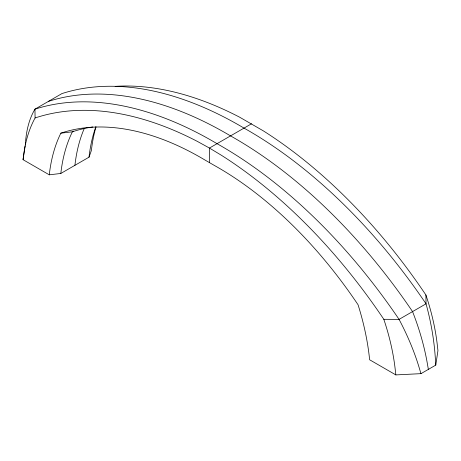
<?xml version="1.0" encoding="UTF-8"?>
<svg xmlns="http://www.w3.org/2000/svg" width="461" height="461" viewBox="0 0 461 461"><rect width="100%" height="100%" fill="white"/><g stroke="black" fill="none" stroke-linecap="round" stroke-linejoin="round"><path stroke-width="0.69" d="M25.303 144.472L25.562 141.683M23.05 159.679L23.574 155.766A179.087 103.397 60 0 1 35.088 117.97L34.955 109.165L61.93 93.589A409.535 236.447 60 0 1 243.99 128.089A409.535 236.447 60 0 1 426.045 303.805A185.61 115.002 68.9 0 1 435.438 360.07L435.766 365.112L420.979 373.652L395.849 374.914L369.624 359.77A207.796 119.975 60 0 0 358.059 304.761A319.513 184.469 60 0 0 214.042 165.263L204.857 159.961A319.513 184.469 60 0 0 60.846 133.166A207.796 119.975 60 0 0 49.275 174.823L23.05 159.679L25.13 145.86M435.766 365.112L437.95 350.608L437.426 346.09A179.087 103.397 60 0 0 425.912 295A402.372 232.309 60 0 0 263.438 130.93L239.662 117.209A402.372 232.309 60 0 0 115.158 86.363M49.275 174.823L60.817 173.463L89.019 157.178L91.376 150.517A207.796 119.975 60 0 1 95.997 126.908M73.616 131.103L72.389 131.806L60.846 133.166M251.55 123.755L209.45 148.062L197.562 141.515A402.372 232.309 60 0 0 35.088 117.97M209.45 162.612L209.45 148.062L221.338 155.236A402.372 232.309 60 0 1 383.817 319.306L399.07 319.381L426.045 303.805L425.912 295M420.979 373.652L419.631 369.198A185.61 97.38 51.8 0 0 399.07 319.381A409.535 236.447 60 0 0 217.01 143.665A409.535 236.447 60 0 0 34.955 109.165A185.61 87.861 56.2 0 0 25.62 140.985M428.373 369.382L427.531 364.634A183.927 106.191 60 0 0 412.555 311.596A409.535 236.447 60 0 0 230.5 135.874A409.535 236.447 60 0 0 48.445 101.374M395.849 374.914L395.325 370.396A179.087 103.397 60 0 0 383.817 319.306M74.918 165.32A207.796 119.975 60 0 1 84.236 128.55M89.019 157.178A207.796 119.975 60 0 1 95.819 126.827M60.817 173.463A207.796 119.975 60 0 1 72.389 131.806A319.513 184.469 60 0 1 92.834 126.954"/></g></svg>
